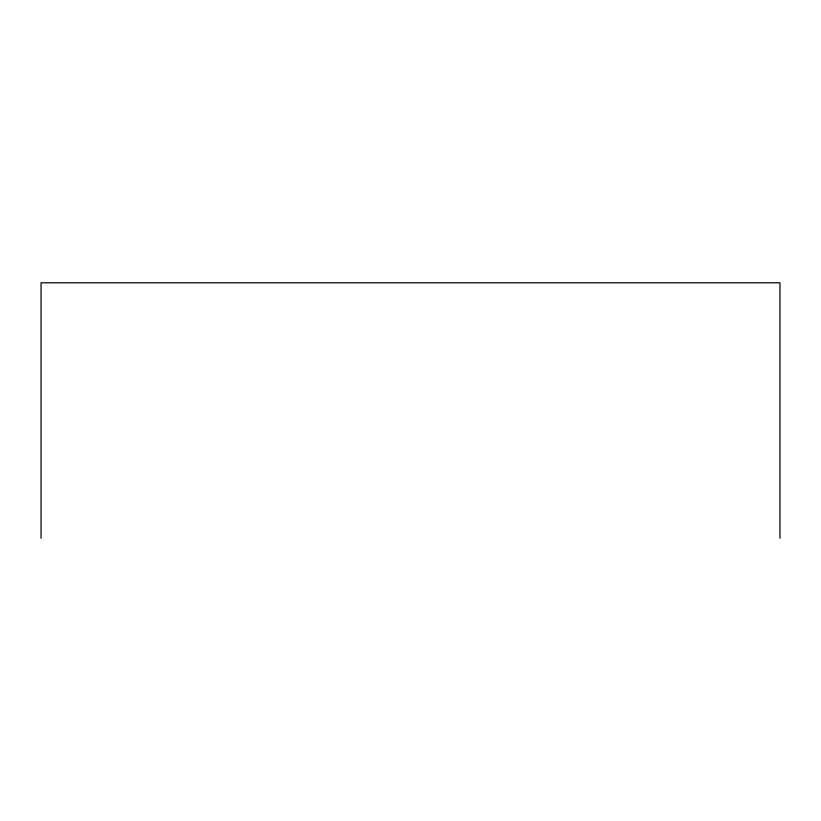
<?xml version="1.0" encoding="UTF-8"?>
<svg xmlns="http://www.w3.org/2000/svg" width="821" height="821" viewBox="0 0 821 821"><rect width="100%" height="100%" fill="white"/><g stroke="black" fill="none" stroke-linecap="round" stroke-linejoin="round"><path stroke-width="1.23" d="M779.95 538.207L779.95 282.793L41.05 282.793L41.05 538.207"/></g></svg>
